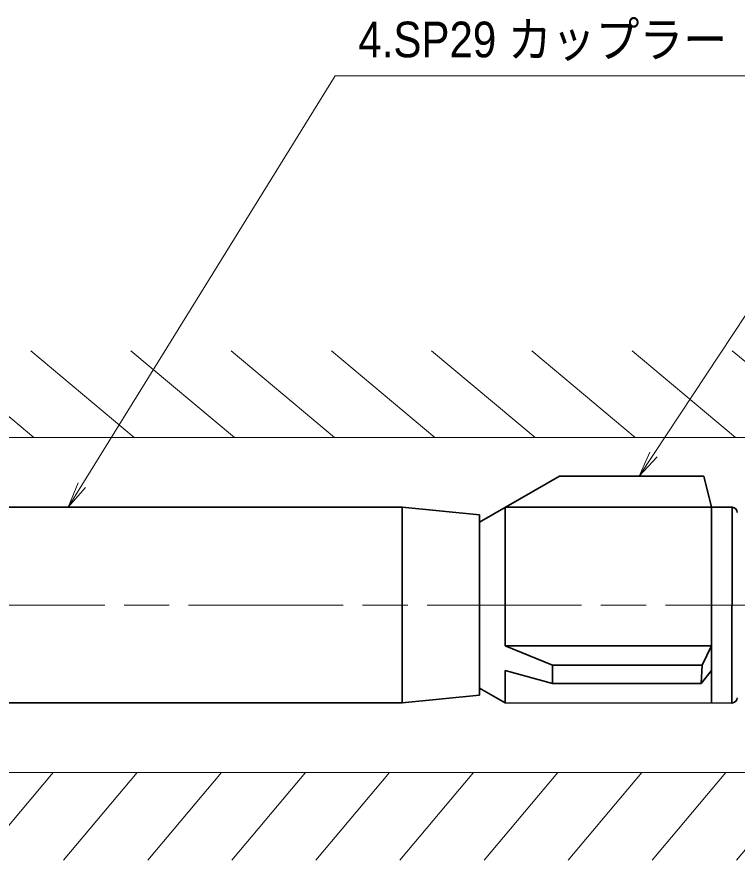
# Model space of a CAD drawing. Units: millimetres at full size, sheet at 1:2.5; details may follow other scales. Extents: x 1766 to 3446, y 896 to 2099.
# Drawn here: x 2539.1 to 2678.8, y 1711.5 to 1875.2 of the extents above; entities that cross this region are included whole.
import ezdxf
from ezdxf.enums import TextEntityAlignment as Align

# ---------------------------------------------------------------- set-up
doc = ezdxf.new("R2010")
doc.units = ezdxf.units.MM
doc.header["$LTSCALE"] = 2.5
doc.linetypes.add('CHAIN', pattern=[18.5, 12, -1.5, 3.5, -1.5])
for name, color, linetype, lineweight in [('1外形線', 7, 'Continuous', 35), ('2細い実線', 3, 'Continuous', 20), ('4中心線', 1, 'CHAIN', 15), ('6寸法線', 4, 'Continuous', 13)]:
    doc.layers.add(name, color=color, linetype=linetype, lineweight=lineweight)
doc.layers.add('9文字', color=7, linetype='Continuous')
doc.styles.add('ＭＳ Ｐゴシック', font='')
doc.styles.get('ＭＳ Ｐゴシック').set_extended_font_data('MS PGothic')

# ---------------------------------------------------------------- blocks, each defined once
blk = doc.blocks.new('open_arrow')
at = {"color": 0, "linetype": 'Continuous', "lineweight": -2}
blk.add_lwpolyline([(7.5, 1.25), (0, 0), (7.5, -1.25)], dxfattribs=at)

msp = doc.modelspace()

# ---------------------------------------------------------------- hatches: boundary and pattern name
at = {"layer": '2細い実線'}
h = msp.add_hatch(dxfattribs=at)
h.set_pattern_fill('USER', color=256, style=0, pattern_type=2)
h.set_pattern_definition([(140, (96.838, 2523.887), (-8.03485, -9.57556), [])])
h.paths.add_polyline_path([(2771.169, 1793.556), (2771.169, 1810.407), (2483.317, 1810.397), (2483.317, 1793.546)])
h = msp.add_hatch(dxfattribs=at)
h.set_pattern_fill('USER', color=256, style=0, pattern_type=2)
h.set_pattern_definition([(50, (96.838, 2523.887), (-9.57556, 8.03485), [])])
h.paths.add_polyline_path([(2771.169, 1711.524), (2771.169, 1728.556), (2483.317, 1728.546), (2483.317, 1711.514)])

# ---------------------------------------------------------------- linework, layer by layer
at = {"layer": '1外形線'}
for p, q in [((2644.348, 1786.078), (2628.862, 1777.148)), ((2672.367, 1786.063), (2644.348, 1786.078)), ((2673.864, 1780.011), (2672.367, 1786.063)), ((2529.854, 1780.05), (2613.854, 1780.05)), ((2613.854, 1780.05), (2613.854, 1742.05)), ((2628.854, 1778.55), (2613.854, 1780.05)), ((2633.849, 1753.119), (2633.864, 1780.033)), ((2633.864, 1780.033), (2677.864, 1780.009)), ((2673.844, 1742.011), (2673.864, 1780.011)), ((2677.844, 1742.009), (2677.864, 1780.009)), ((2628.854, 1778.55), (2628.854, 1743.55)), ((2628.845, 1744.922), (2628.862, 1777.148)), ((2628.858, 1777.05), (2628.849, 1745.05)), ((2628.854, 1761.435), (2628.855, 1761.438)), ((2633.849, 1753.119), (2673.849, 1753.098)), ((2633.849, 1753.119), (2643.036, 1749.36)), ((2672.08, 1749.344), (2673.849, 1753.098)), ((2633.844, 1742.033), (2633.847, 1748.315)), ((2643.034, 1745.827), (2633.847, 1748.315)), ((2643.036, 1749.36), (2643.034, 1745.827)), ((2643.036, 1749.36), (2672.08, 1749.344)), ((2672.08, 1749.344), (2671.845, 1745.812)), ((2671.845, 1745.812), (2673.847, 1748.313)), ((2628.851, 1747.629), (2628.847, 1747.627)), ((2628.851, 1747.629), (2628.847, 1747.627)), ((2671.845, 1745.812), (2643.034, 1745.827)), ((2628.854, 1743.55), (2613.854, 1742.05)), ((2633.844, 1742.033), (2628.845, 1744.922)), ((2529.854, 1742.05), (2613.854, 1742.05)), ((2633.844, 1742.033), (2677.844, 1742.009))]:
    msp.add_line(p, q, dxfattribs=at)
for centre, start, end in [((2677.863, 1779.009), 359.96924, 89.96924), ((2677.844, 1743.009), 269.96924, 359.96924)]:
    msp.add_arc(centre, 1, start, end, dxfattribs=at)
at = {"layer": '2細い実線'}
for p, q in [((2483.317, 1793.546), (2771.169, 1793.556)), ((2483.317, 1728.546), (2771.169, 1728.556))]:
    msp.add_line(p, q, dxfattribs=at)
at = {"layer": '4中心線'}
msp.add_line((2156.17, 1761.033), (2771.169, 1761.036), dxfattribs=at)
at = {"layer": '6寸法線'}
for points in [[(2549.041, 1780.05), (2551.671, 1784.302), (2600.833, 1863.767), (2681.666, 1863.767)], [(2659.857, 1786.07), (2662.612, 1790.242), (2711.294, 1863.981), (2831.064, 1863.981)]]:
    msp.add_lwpolyline(points, dxfattribs=at)

# ---------------------------------------------------------------- block references
at = {"layer": '6寸法線', "xscale": 0.667, "yscale": 0.667}
for p, rotation in [((2659.857, 1786.07), 56.6), ((2549.041, 1780.05), 58.3)]:
    msp.add_blockref('open_arrow', p, dxfattribs=dict(at, rotation=rotation))

# ---------------------------------------------------------------- texts
at = {"layer": '9文字', "style": 'ＭＳ Ｐゴシック', "width": 0.9}
msp.add_text('4.SP29 カップラー', height=6.928, dxfattribs=at).set_placement((2641.121, 1870.82), align=Align.MIDDLE_CENTER)

doc.saveas('drawing.dxf')
